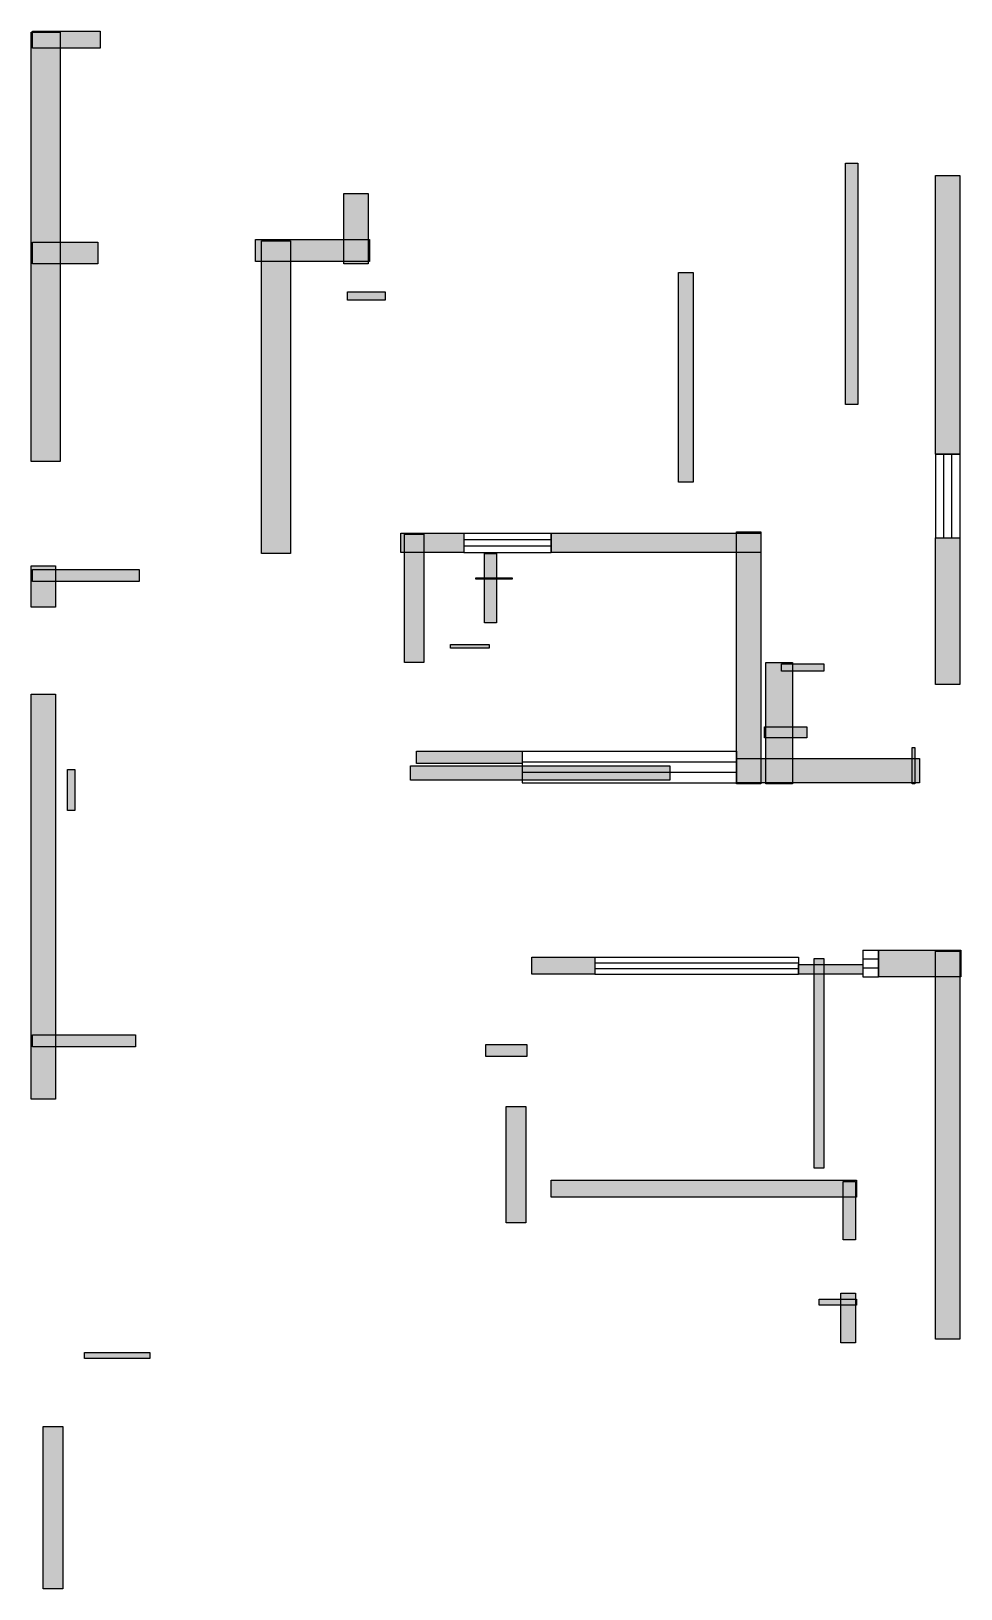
# Model space of a CAD drawing. Header units: millimetres. Extents: x 141 to 6890, y 114 to 11422.
import ezdxf

# ---------------------------------------------------------------- set-up
doc = ezdxf.new("R2010")
doc.units = ezdxf.units.MM
doc.layers.add('WALL', color=7, linetype='Continuous')
doc.layers.add('WINDOW', color=5, linetype='Continuous')

msp = doc.modelspace()

# ---------------------------------------------------------------- hatches: boundary and pattern name
at = {"layer": 'WALL'}
h = msp.add_hatch(color=256, dxfattribs=at)
h.dxf.hatch_style = 1
h.paths.add_polyline_path([(150, 11422), (642, 11422), (642, 11299), (150, 11299)])
h = msp.add_hatch(color=256, dxfattribs=at)
h.dxf.hatch_style = 1
h.paths.add_polyline_path([(141, 11414), (352, 11414), (352, 8298), (141, 8298)])
h = msp.add_hatch(color=256, dxfattribs=at)
h.dxf.hatch_style = 1
h.paths.add_polyline_path([(6054, 10463), (6142, 10463), (6142, 8712), (6054, 8712)])
h = msp.add_hatch(color=256, dxfattribs=at)
h.dxf.hatch_style = 1
h.paths.add_polyline_path([(6706, 10375), (6882, 10375), (6882, 8351), (6706, 8351)])
h = msp.add_hatch(color=256, dxfattribs=at)
h.dxf.hatch_style = 1
h.paths.add_polyline_path([(2411, 10243), (2587, 10243), (2587, 9733), (2411, 9733)])
h = msp.add_hatch(color=256, dxfattribs=at)
h.dxf.hatch_style = 1
h.paths.add_polyline_path([(150, 9891), (625, 9891), (625, 9733), (150, 9733)])
h = msp.add_hatch(color=256, dxfattribs=at)
h.dxf.hatch_style = 1
h.paths.add_polyline_path([(1769, 9909), (2596, 9909), (2596, 9750), (1769, 9750)])
h = msp.add_hatch(color=256, dxfattribs=at)
h.dxf.hatch_style = 1
h.paths.add_polyline_path([(1813, 9900), (2024, 9900), (2024, 7630), (1813, 7630)])
h = msp.add_hatch(color=256, dxfattribs=at)
h.dxf.hatch_style = 1
h.paths.add_polyline_path([(4840, 9671), (4946, 9671), (4946, 8149), (4840, 8149)])
h = msp.add_hatch(color=256, dxfattribs=at)
h.dxf.hatch_style = 1
h.paths.add_polyline_path([(2438, 9530), (2710, 9530), (2710, 9469), (2438, 9469)])
h = msp.add_hatch(color=256, dxfattribs=at)
h.dxf.hatch_style = 1
h.paths.add_polyline_path([(2825, 7779), (3282, 7779), (3282, 7638), (2825, 7638)])
h = msp.add_hatch(color=256, dxfattribs=at)
h.dxf.hatch_style = 1
h.paths.add_polyline_path([(2851, 7770), (2992, 7770), (2992, 6838), (2851, 6838)])
h = msp.add_hatch(color=256, dxfattribs=at)
h.dxf.hatch_style = 1
h.paths.add_polyline_path([(3916, 7779), (5438, 7779), (5438, 7638), (3916, 7638)])
h = msp.add_hatch(color=256, dxfattribs=at)
h.dxf.hatch_style = 1
h.paths.add_polyline_path([(5262, 7788), (5438, 7788), (5438, 5958), (5262, 5958)])
h = msp.add_hatch(color=256, dxfattribs=at)
h.dxf.hatch_style = 1
h.paths.add_polyline_path([(6706, 7744), (6882, 7744), (6882, 6679), (6706, 6679)])
h = msp.add_hatch(color=256, dxfattribs=at)
h.dxf.hatch_style = 1
h.paths.add_polyline_path([(3432, 7630), (3520, 7630), (3520, 7128), (3432, 7128)])
h = msp.add_hatch(color=256, dxfattribs=at)
h.dxf.hatch_style = 1
h.paths.add_polyline_path([(141, 7542), (317, 7542), (317, 7242), (141, 7242)])
h = msp.add_hatch(color=256, dxfattribs=at)
h.dxf.hatch_style = 1
h.paths.add_polyline_path([(150, 7515), (924, 7515), (924, 7427), (150, 7427)])
h = msp.add_hatch(color=256, dxfattribs=at)
h.dxf.hatch_style = 1
h.paths.add_polyline_path([(3370, 7454), (3634, 7454), (3634, 7445), (3370, 7445)])
h = msp.add_hatch(color=256, dxfattribs=at)
h.dxf.hatch_style = 1
h.paths.add_polyline_path([(3186, 6970), (3467, 6970), (3467, 6943), (3186, 6943)])
h = msp.add_hatch(color=256, dxfattribs=at)
h.dxf.hatch_style = 1
h.paths.add_polyline_path([(5474, 6838), (5667, 6838), (5667, 5958), (5474, 5958)])
h = msp.add_hatch(color=256, dxfattribs=at)
h.dxf.hatch_style = 1
h.paths.add_polyline_path([(5588, 6829), (5896, 6829), (5896, 6776), (5588, 6776)])
h = msp.add_hatch(color=256, dxfattribs=at)
h.dxf.hatch_style = 1
h.paths.add_polyline_path([(141, 6609), (317, 6609), (317, 3670), (141, 3670)])
h = msp.add_hatch(color=256, dxfattribs=at)
h.dxf.hatch_style = 1
h.paths.add_polyline_path([(5465, 6371), (5773, 6371), (5773, 6292), (5465, 6292)])
h = msp.add_hatch(color=256, dxfattribs=at)
h.dxf.hatch_style = 1
h.paths.add_polyline_path([(6538, 6222), (6556, 6222), (6556, 5958), (6538, 5958)])
h = msp.add_hatch(color=256, dxfattribs=at)
h.dxf.hatch_style = 1
h.paths.add_polyline_path([(2939, 6195), (3705, 6195), (3705, 6107), (2939, 6107)])
h = msp.add_hatch(color=256, dxfattribs=at)
h.dxf.hatch_style = 1
h.paths.add_polyline_path([(5262, 6142), (6591, 6142), (6591, 5966), (5262, 5966)])
h = msp.add_hatch(color=256, dxfattribs=at)
h.dxf.hatch_style = 1
h.paths.add_polyline_path([(405, 6063), (458, 6063), (458, 5764), (405, 5764)])
h = msp.add_hatch(color=256, dxfattribs=at)
h.dxf.hatch_style = 1
h.paths.add_polyline_path([(2895, 6090), (4778, 6090), (4778, 5984), (2895, 5984)])
h = msp.add_hatch(color=256, dxfattribs=at)
h.dxf.hatch_style = 1
h.paths.add_polyline_path([(6292, 4752), (6890, 4752), (6890, 4558), (6292, 4558)])
h = msp.add_hatch(color=256, dxfattribs=at)
h.dxf.hatch_style = 1
h.paths.add_polyline_path([(3775, 4699), (4233, 4699), (4233, 4576), (3775, 4576)])
h = msp.add_hatch(color=256, dxfattribs=at)
h.dxf.hatch_style = 1
h.paths.add_polyline_path([(5711, 4646), (6178, 4646), (6178, 4576), (5711, 4576)])
h = msp.add_hatch(color=256, dxfattribs=at)
h.dxf.hatch_style = 1
h.paths.add_polyline_path([(5826, 4690), (5896, 4690), (5896, 3168), (5826, 3168)])
h = msp.add_hatch(color=256, dxfattribs=at)
h.dxf.hatch_style = 1
h.paths.add_polyline_path([(6706, 4743), (6882, 4743), (6882, 1927), (6706, 1927)])
h = msp.add_hatch(color=256, dxfattribs=at)
h.dxf.hatch_style = 1
h.paths.add_polyline_path([(150, 4136), (898, 4136), (898, 4048), (150, 4048)])
h = msp.add_hatch(color=256, dxfattribs=at)
h.dxf.hatch_style = 1
h.paths.add_polyline_path([(3441, 4066), (3740, 4066), (3740, 3978), (3441, 3978)])
h = msp.add_hatch(color=256, dxfattribs=at)
h.dxf.hatch_style = 1
h.paths.add_polyline_path([(3590, 3617), (3731, 3617), (3731, 2772), (3590, 2772)])
h = msp.add_hatch(color=256, dxfattribs=at)
h.dxf.hatch_style = 1
h.paths.add_polyline_path([(3916, 3080), (6134, 3080), (6134, 2957), (3916, 2957)])
h = msp.add_hatch(color=256, dxfattribs=at)
h.dxf.hatch_style = 1
h.paths.add_polyline_path([(6037, 3071), (6125, 3071), (6125, 2649), (6037, 2649)])
h = msp.add_hatch(color=256, dxfattribs=at)
h.dxf.hatch_style = 1
h.paths.add_polyline_path([(6019, 2262), (6125, 2262), (6125, 1901), (6019, 1901)])
h = msp.add_hatch(color=256, dxfattribs=at)
h.dxf.hatch_style = 1
h.paths.add_polyline_path([(5861, 2218), (6134, 2218), (6134, 2174), (5861, 2174)])
h = msp.add_hatch(color=256, dxfattribs=at)
h.dxf.hatch_style = 1
h.paths.add_polyline_path([(528, 1830), (1003, 1830), (1003, 1786), (528, 1786)])
h = msp.add_hatch(color=256, dxfattribs=at)
h.dxf.hatch_style = 1
h.paths.add_polyline_path([(229, 1294), (370, 1294), (370, 114), (229, 114)])

# ---------------------------------------------------------------- linework, layer by layer
for points in [[(150, 11422), (642, 11422), (642, 11299), (150, 11299)], [(141, 11414), (352, 11414), (352, 8298), (141, 8298)], [(6054, 10463), (6142, 10463), (6142, 8712), (6054, 8712)], [(6706, 10375), (6882, 10375), (6882, 8351), (6706, 8351)], [(2411, 10243), (2587, 10243), (2587, 9733), (2411, 9733)], [(150, 9891), (625, 9891), (625, 9733), (150, 9733)], [(1769, 9909), (2596, 9909), (2596, 9750), (1769, 9750)], [(1813, 9900), (2024, 9900), (2024, 7630), (1813, 7630)], [(4840, 9671), (4946, 9671), (4946, 8149), (4840, 8149)], [(2438, 9530), (2710, 9530), (2710, 9469), (2438, 9469)], [(2825, 7779), (3282, 7779), (3282, 7638), (2825, 7638)], [(2851, 7770), (2992, 7770), (2992, 6838), (2851, 6838)], [(3916, 7779), (5438, 7779), (5438, 7638), (3916, 7638)], [(5262, 7788), (5438, 7788), (5438, 5958), (5262, 5958)], [(6706, 7744), (6882, 7744), (6882, 6679), (6706, 6679)], [(3432, 7630), (3520, 7630), (3520, 7128), (3432, 7128)], [(141, 7542), (317, 7542), (317, 7242), (141, 7242)], [(150, 7515), (924, 7515), (924, 7427), (150, 7427)], [(3370, 7454), (3634, 7454), (3634, 7445), (3370, 7445)], [(3186, 6970), (3467, 6970), (3467, 6943), (3186, 6943)], [(5474, 6838), (5667, 6838), (5667, 5958), (5474, 5958)], [(5588, 6829), (5896, 6829), (5896, 6776), (5588, 6776)], [(141, 6609), (317, 6609), (317, 3670), (141, 3670)], [(5465, 6371), (5773, 6371), (5773, 6292), (5465, 6292)], [(6538, 6222), (6556, 6222), (6556, 5958), (6538, 5958)], [(2939, 6195), (3705, 6195), (3705, 6107), (2939, 6107)], [(5262, 6142), (6591, 6142), (6591, 5966), (5262, 5966)], [(405, 6063), (458, 6063), (458, 5764), (405, 5764)], [(2895, 6090), (4778, 6090), (4778, 5984), (2895, 5984)], [(6292, 4752), (6890, 4752), (6890, 4558), (6292, 4558)], [(3775, 4699), (4233, 4699), (4233, 4576), (3775, 4576)], [(5711, 4646), (6178, 4646), (6178, 4576), (5711, 4576)], [(5826, 4690), (5896, 4690), (5896, 3168), (5826, 3168)], [(6706, 4743), (6882, 4743), (6882, 1927), (6706, 1927)], [(150, 4136), (898, 4136), (898, 4048), (150, 4048)], [(3441, 4066), (3740, 4066), (3740, 3978), (3441, 3978)], [(3590, 3617), (3731, 3617), (3731, 2772), (3590, 2772)], [(3916, 3080), (6134, 3080), (6134, 2957), (3916, 2957)], [(6037, 3071), (6125, 3071), (6125, 2649), (6037, 2649)], [(6019, 2262), (6125, 2262), (6125, 1901), (6019, 1901)], [(5861, 2218), (6134, 2218), (6134, 2174), (5861, 2174)], [(528, 1830), (1003, 1830), (1003, 1786), (528, 1786)], [(229, 1294), (370, 1294), (370, 114), (229, 114)]]:
    msp.add_lwpolyline(points, close=True, dxfattribs=at)
at = {"layer": 'WINDOW'}
for p, q in [((6706, 8351), (6706, 7744)), ((6706, 8351), (6882, 8351)), ((6764, 8351), (6764, 7744)), ((6823, 8351), (6823, 7744)), ((6882, 8351), (6882, 7744)), ((3282, 7779), (3916, 7779)), ((3282, 7779), (3282, 7638)), ((3282, 7732), (3916, 7732)), ((3916, 7779), (3916, 7638)), ((6706, 7744), (6882, 7744)), ((3282, 7685), (3916, 7685)), ((3282, 7638), (3916, 7638)), ((3705, 6195), (5262, 6195)), ((3705, 6195), (3705, 5966)), ((3705, 6119), (5262, 6119)), ((5262, 6195), (5262, 5966)), ((3705, 6043), (5262, 6043)), ((3705, 5966), (5262, 5966)), ((6178, 4752), (6292, 4752)), ((6178, 4752), (6178, 4558)), ((6292, 4752), (6292, 4558)), ((4233, 4699), (5711, 4699)), ((4233, 4699), (4233, 4576)), ((4233, 4658), (5711, 4658)), ((5711, 4699), (5711, 4576)), ((6178, 4687), (6292, 4687)), ((4233, 4617), (5711, 4617)), ((4233, 4576), (5711, 4576)), ((6178, 4623), (6292, 4623)), ((6178, 4558), (6292, 4558))]:
    msp.add_line(p, q, dxfattribs=at)

doc.saveas('drawing.dxf')
